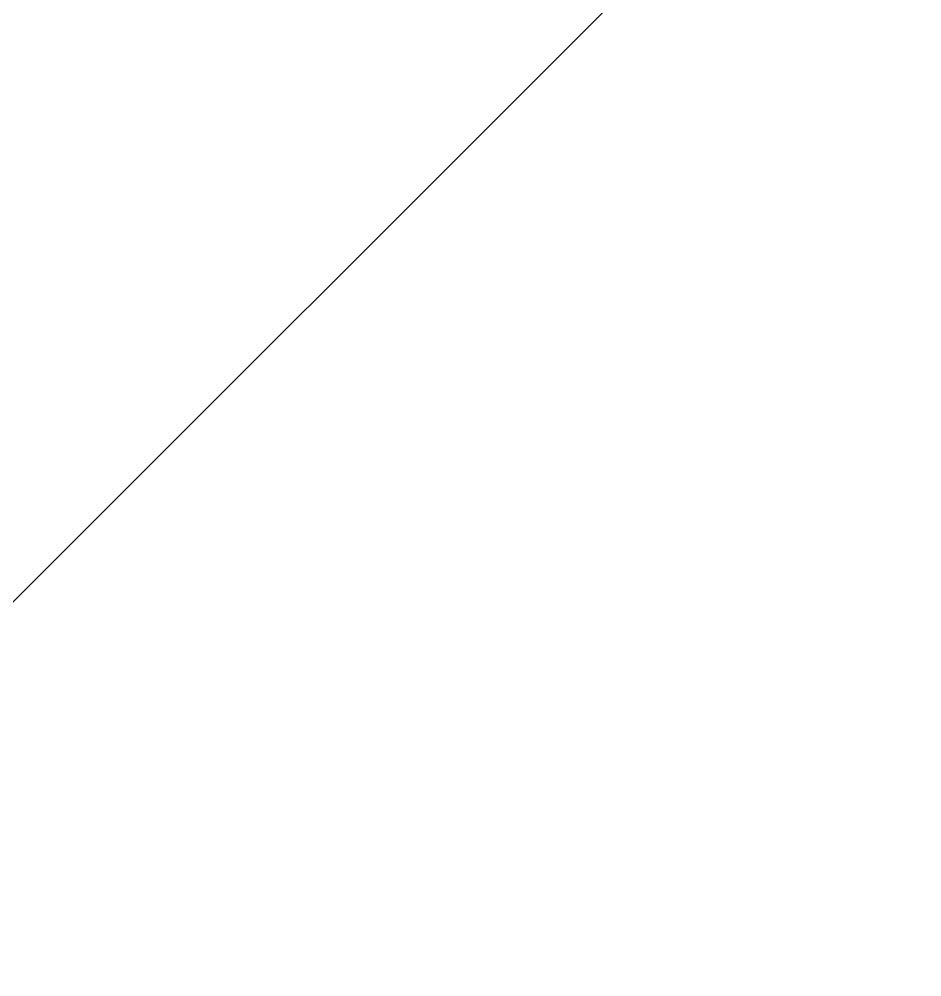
# Model space of a CAD drawing. Header units: metres. Extents: x 729569 to 733474, y 1423763 to 1426173.
# Drawn here: x 731467.6881 to 731467.7404, y 1424606.4363 to 1424606.4918 of the extents above; entities that cross this region are included whole.
import ezdxf

# ---------------------------------------------------------------- set-up
doc = ezdxf.new("R2010")
doc.units = ezdxf.units.M
doc.layers.add('PARCEL_L', color=7, linetype='Continuous')

msp = doc.modelspace()

# ---------------------------------------------------------------- hatches: boundary and pattern name
at = {"layer": 'PARCEL_L', "true_color": 0xffffc8}
h = msp.add_hatch(dxfattribs=at)
h.set_pattern_fill('SOLID')
h.set_pattern_definition([(45, (0, 0), (-0.0883883476, 0.0883883476), [])])
h.paths.add_polyline_path([(731444.6941464648, 1424731.4555710885), (731516.4131385442, 1424689.4033871372), (731467.7416293414, 1424606.3952944523), (731450.2221633221, 1424616.6677730023), (731450.2133186767, 1424616.9213582566), (731450.1746947204, 1424617.211337316), (731450.1080112015, 1424617.49617582), (731450.0139022046, 1424617.7731652816), (731449.8932625977, 1424618.039671849), (731449.7472395247, 1424618.2931613498), (731449.5772214977, 1424618.5312233912), (731449.3848251927, 1424618.7515942762), (731449.171880078, 1424618.9521785304), (731448.9404110166, 1424619.131068828), (731448.6926190136, 1424619.2865641282), (731448.4308602863, 1424619.4171858486), (731448.15762386, 1424619.5216919272), (731447.8755078996, 1424619.5990886306), (731447.587195003, 1424619.6486400056), (731447.4226431784, 1424619.6687199627), (731447.0339883675, 1424619.6907034758), (731446.6405486389, 1424619.687389821), (731446.4958111211, 1424619.6826754832), (731445.9897571905, 1424619.6539523602), (731445.8265500693, 1424619.6402107892), (731445.3241556409, 1424619.5840623332), (731445.2911372036, 1424619.5801867838), (731445.261358086, 1424619.576524064), (731399.1568538398, 1424646.60974131), (731399.8048423779, 1424647.7902958728), (731400.7210531972, 1424649.4599458138), (731401.6260700333, 1424651.1087605357), (731402.481436104, 1424652.6658086819), (731403.2485944538, 1424654.0599795457), (731403.8884672967, 1424655.2192271035), (731404.359132187, 1424656.066427756), (731404.870828491, 1424656.9697052818), (731405.3987533231, 1424657.8832380557), (731405.9297556216, 1424658.7913337005), (731406.4468040033, 1424659.6717377612), (731406.4491903947, 1424659.6758085168), (731406.9339298081, 1424660.5041795098), (731406.9428866457, 1424660.519590696), (731407.3779581757, 1424661.2733226083), (731407.3964459001, 1424661.305817314), (731407.7659282931, 1424661.964752126), (731407.8006198762, 1424662.028412222), (731408.0885918825, 1424662.5723919058), (731408.1564152895, 1424662.7087750682), (731408.3469556569, 1424663.1176415952), (731408.4608217028, 1424663.398137823), (731408.6837552143, 1424664.0382296739), (731408.7470329683, 1424664.243240879), (731408.9260369838, 1424664.9064831575), (731408.9556143271, 1424665.0257270301), (731409.0931883722, 1424665.633359124), (731409.1041277228, 1424665.6836769367), (731409.1609929337, 1424665.9564985188), (731409.219866145, 1424666.0641753073), (731409.3260011427, 1424666.3070622198), (731409.4102826625, 1424666.5583694326), (731409.4720527588, 1424666.8161351115), (731409.502912529, 1424666.9757267311), (731409.5456253074, 1424667.2789166665), (731409.5572119954, 1424667.5848811534), (731409.5375519004, 1424667.890433111), (731409.4868498113, 1424668.1923897583), (731409.405633867, 1424668.4876057622), (731409.2947500538, 1424668.7730060043), (731409.2305986858, 1424668.9160344354), (731409.0981923845, 1424669.1764764027), (731408.9410799161, 1424669.422803663), (731408.7607514306, 1424669.6526799002), (731408.5720422422, 1424669.8501878905), (731444.6941464648, 1424731.4555710885)])
h.paths.add_polyline_path([(731450.7902193514, 1424672.3727575932), (731451.0301033291, 1424672.520397395), (731451.8767370253, 1424673.0979659501), (731452.0240526516, 1424673.2051605922), (731452.9415920619, 1424673.9164066985), (731453.0569802551, 1424674.010527604), (731453.9389075374, 1424674.7671212873), (731454.0683197979, 1424674.8848643154), (731454.8081171116, 1424675.5984756052), (731454.9891123896, 1424675.7890616143), (731455.4070366756, 1424676.2696455843), (731455.5490622048, 1424676.4459863394), (731455.6773835067, 1424676.632536484), (731455.8535871455, 1424676.910617637), (731455.9932957983, 1424677.1559178582), (731456.10932911, 1424677.413263884), (731456.2006596609, 1424677.6803770373), (731456.2399944356, 1424677.8159473422), (731456.3099419661, 1424678.112583614), (731456.3494320093, 1424678.4147859819), (731456.3580570025, 1424678.719435525), (731456.3357279305, 1424679.0233880663), (731456.3293985929, 1424679.0741081592), (731456.2703497494, 1424679.399816879), (731456.1757766069, 1424679.7170373965), (731456.0468305724, 1424680.0219076253), (731456.0183425623, 1424680.0800878946), (731455.8720779426, 1424680.344246176), (731455.7000004607, 1424680.592363642), (731455.5038533186, 1424680.8219267824), (731455.4020305926, 1424680.9296148373), (731455.1774131788, 1424681.143802795), (731454.9318683388, 1424681.3336374485), (731454.6680242065, 1424681.4970869443), (731454.416740828, 1424681.6353041055), (731454.1097871107, 1424681.7821201566), (731453.7881827285, 1424681.8932334273), (731453.3071684665, 1424682.029427411), (731453.0648174144, 1424682.0872926638), (731452.8185004133, 1424682.1248473602), (731452.0640431611, 1424682.2079911563), (731451.6390086412, 1424682.2244944216), (731450.819865691, 1424682.198155295), (731450.4013675426, 1424682.1551856054), (731449.7754573191, 1424682.0461378405), (731449.5578479145, 1424681.9998517046), (731449.3442670719, 1424681.9375662077), (731448.9299757362, 1424681.7998864017), (731448.7206292703, 1424681.7215399663), (731448.5176973548, 1424681.6278236692), (731448.2813283792, 1424681.507787242), (731447.9788791348, 1424681.3312693648), (731447.8753557157, 1424681.2624494429), (731447.6584524093, 1424681.103804538), (731447.5747108337, 1424681.036597021), (731447.3198574092, 1424680.8069076566), (731447.155383712, 1424680.6406728956), (731446.8804486634, 1424680.3206062657), (731446.6438210601, 1424680.0023330227), (731446.4263551538, 1424679.664797126), (731446.1368392465, 1424679.141539078), (731445.9829376196, 1424678.8195350235), (731445.6781643308, 1424678.0702954084), (731445.573209657, 1424677.76661564), (731445.3518105566, 1424676.994298741), (731445.2757241632, 1424676.6562770465), (731445.1590268444, 1424675.9494513166), (731445.1299873404, 1424675.7177885748), (731445.1190513342, 1424675.4845691016), (731445.1154109016, 1424675.025780161), (731445.1324025404, 1424674.6822505724), (731445.1886033545, 1424674.3429236468), (731445.245374264, 1424674.090816068), (731445.3329857672, 1424673.7805895556), (731445.4533782515, 1424673.481554584), (731445.6051616354, 1424673.1971638869), (731445.6739021401, 1424673.083522345), (731445.8485833243, 1424672.825932715), (731446.0490119532, 1424672.5878270697), (731446.2730308373, 1424672.3717681116), (731446.317180922, 1424672.3334020362), (731446.5769324072, 1424672.1315723034), (731446.8572195488, 1424671.9593945069), (731447.1546724829, 1424671.8189387233), (731447.2038980646, 1424671.7989165937), (731447.5023188258, 1424671.6954843998), (731447.8099599357, 1424671.6239993176), (731448.1234115966, 1424671.5852536648), (731448.4391996094, 1424671.5796768866), (731448.5810973111, 1424671.5846461644), (731448.8853977739, 1424671.610859997), (731449.1854558352, 1424671.667878383), (731449.4781613623, 1424671.7551103202), (731449.7868421165, 1424671.8644984798), (731450.0153373607, 1424671.9561895453), (731450.2355444961, 1424672.066308325), (731450.7902193514, 1424672.3727575932)])

doc.saveas('drawing.dxf')
